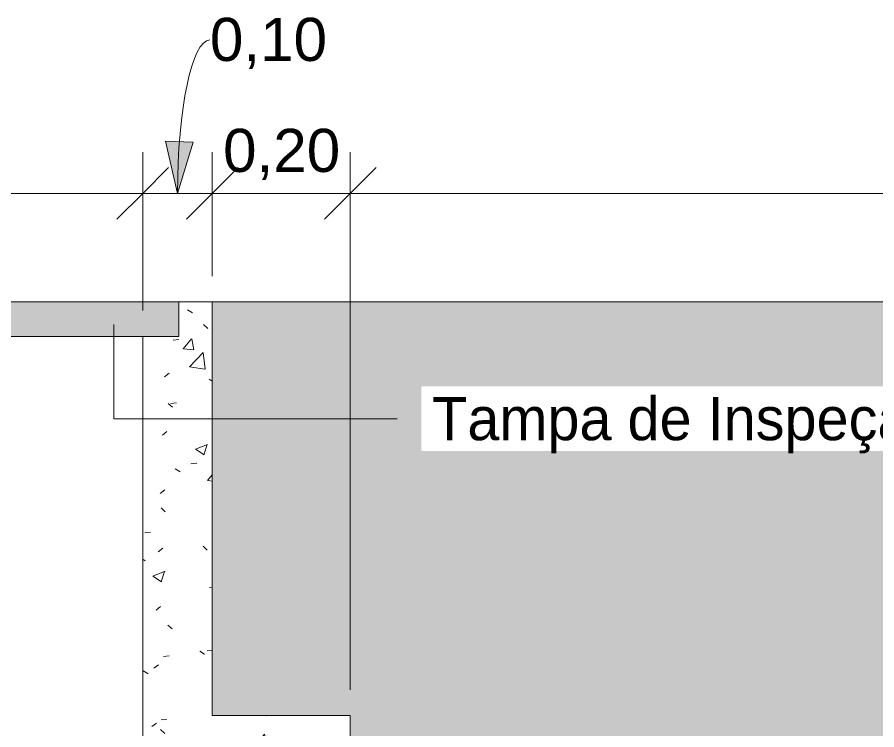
# Model space of a CAD drawing. Header units: metres. Extents: x 1.1 to 63.3, y -3.6 to 22.8.
# Drawn here: x 43.247 to 44.494, y -0.621 to 0.413 of the extents above; entities that cross this region are included whole.
import ezdxf

# ---------------------------------------------------------------- set-up
doc = ezdxf.new("R2010")
doc.units = ezdxf.units.M
for name, color, linetype, lineweight in [('A-ANNO-DIMS', 7, 'Continuous', 5), ('A-ANNO-DIMS-25', 7, 'Continuous', 5), ('A-DETL', 7, 'Continuous', 5), ('A-DETL-GENF', 7, 'Continuous', 5), ('ARQ-COTA-50', 7, 'Continuous', 5), ('ARQ-PAR', 7, 'Continuous', 5), ('ARQ-PIS', 7, 'Continuous', 5), ('G-ANNO-TEXT', 7, 'Continuous', 5)]:
    doc.layers.add(name, color=color, linetype=linetype, lineweight=lineweight)
doc.layers.add('ARQ_1100_BASE_TÉRREO_GARAGEM_dwg', color=7, linetype='Continuous', lineweight=5, true_color=0x767676)
doc.styles.add('Arial_3', font='arial.ttf', dxfattribs={"height": 0.0625})
doc.styles.add('Century Gothic_3', font='GOTHIC.TTF', dxfattribs={"height": 0.0625})
doc.dimstyles.new('Diagonal_-_2_5_mm_Arial_-_Preto', dxfattribs={"dimscale": 0.3048, "dimtxt": 0.063766, "dimasz": 0.246063, "dimexe": 0.19685, "dimexo": 0.123031, "dimgap": 0.04101, "dimtad": 1, "dimrnd": 0.01, "dimzin": 0, "dimdsep": 46, "dimtxsty": 'Arial_3', "dimblk1": 'OBLIQUE', "dimblk2": 'OBLIQUE', "dimsah": 1, "dimcen": 0.09, "dimdle": 0.19685, "dimazin": 0, "dimtfac": 1, "dimtdec": 4, "dimtix": 1, "dimtmove": 0, "dimatfit": 3, "dimfxl": 1, "dimtvp": 1, "dimtolj": 1, "dimtzin": 0, "dimarcsym": 2})
doc.dimstyles.new('Diagonal_-_2_5_mm_Arial_-_Preto_1', dxfattribs={"dimscale": 0.3048, "dimtxt": 0.063766, "dimasz": 0.246063, "dimexe": 0.19685, "dimexo": 0.123031, "dimgap": 0.04101, "dimtad": 1, "dimrnd": 0.01, "dimzin": 0, "dimdsep": 46, "dimtxsty": 'Arial_3', "dimblk1": 'OBLIQUE', "dimblk2": 'OBLIQUE', "dimsah": 1, "dimcen": 0.09, "dimdle": 0.19685, "dimazin": 0, "dimtfac": 1, "dimtdec": 4, "dimtix": 1, "dimtmove": 1, "dimatfit": 3, "dimfxl": 1, "dimtvp": 1, "dimtolj": 1, "dimtzin": 0, "dimarcsym": 2})

# ---------------------------------------------------------------- blocks, each defined once
blk = doc.blocks.new('ARQ_1100_BASE_TÉRREO_GARAGEM_dwg-4178582-AA')
at = {"layer": 'ARQ-COTA-50'}
blk.add_line((-11.9687, 0), (-8.72, 0), dxfattribs=at)
at = {"layer": 'ARQ-PAR'}
blk.add_line((-11.9687, 0), (-8.72, 0), dxfattribs=at)
blk.add_line((-11.9687, 0), (-8.72, 0), dxfattribs=at)
at = {"layer": 'ARQ-PIS'}
for p, q in [((-11.9687, 0), (-11, 0)), ((-11, 0), (-11.9687, 0)), ((-11.9687, 0), (-11.5, 0)), ((-11.5, 0), (-11.9687, 0)), ((-11.9687, 0), (-8.72, 0)), ((-11.9687, 0), (-8.72, 0)), ((-11.9687, 0), (-8.72, 0))]:
    blk.add_line(p, q, dxfattribs=at)
blk = doc.blocks.new('DIMBLOCK26-AA')
at = {"layer": 'A-ANNO-DIMS-25'}
for p, q in [((43.7301, 0.1574), (43.7301, 0.2174)), ((46.7301, 0.1574), (46.7301, 0.2174)), ((43.6701, 0.1574), (46.7301, 0.1574)), ((43.7301, 0.1574), (43.7301, -0.5625)), ((46.7301, 0.1574), (46.7301, 0.0375))]:
    blk.add_line(p, q, dxfattribs=at)
at = {"layer": 'A-ANNO-DIMS-25', "lineweight": 20}
for p, q in [((43.7301, 0.1574), (43.7676, 0.1949)), ((46.7301, 0.1574), (46.7676, 0.1949)), ((43.7301, 0.1574), (43.6926, 0.1199)), ((46.7301, 0.1574), (46.6926, 0.1199))]:
    blk.add_line(p, q, dxfattribs=at)
at = {"layer": 'A-ANNO-DIMS-25', "color": 0, "insert": (45.1457, 0.2511), "char_height": 0.0625, "width": 0.202482, "attachment_point": 1, "line_spacing_factor": 0.941778, "style": 'Arial_3'}
blk.add_mtext('3,00', dxfattribs=at)
blk = doc.blocks.new('_Oblique')
at = {"color": 0, "linetype": 'ByBlock', "lineweight": -2}
blk.add_line((-0.5, -0.5), (0.5, 0.5), dxfattribs=at)
blk = doc.blocks.new('DIMBLOCK37-AA')
at = {"layer": 'A-ANNO-DIMS-25'}
for p, q in [((42.8301, 0.1574), (42.8301, 0.2174)), ((43.4292, 0.1574), (43.4292, 0.2174)), ((42.8301, 0.1574), (43.4292, 0.1574)), ((42.8301, 0.1574), (42.8301, -0.0125)), ((43.4292, 0.1574), (43.4292, -0.0125))]:
    blk.add_line(p, q, dxfattribs=at)
at = {"layer": 'A-ANNO-DIMS-25', "lineweight": 20}
for p, q in [((42.8301, 0.1574), (42.8676, 0.1949)), ((43.4292, 0.1574), (43.4667, 0.1949)), ((42.8301, 0.1574), (42.7926, 0.1199)), ((43.4292, 0.1574), (43.3917, 0.1199))]:
    blk.add_line(p, q, dxfattribs=at)
at = {"layer": 'A-ANNO-DIMS-25', "color": 0, "insert": (43.0452, 0.2511), "char_height": 0.0625, "width": 0.202482, "attachment_point": 1, "line_spacing_factor": 0.941778, "style": 'Arial_3'}
blk.add_mtext('0,60', dxfattribs=at)
blk = doc.blocks.new('DIMBLOCK38-AA')
at = {"layer": 'A-ANNO-DIMS-25', "lineweight": 20}
blk.add_hatch(color=256, dxfattribs=at).paths.add_polyline_path([(43.4796, 0.1574), (43.5025, 0.2316), (43.4624, 0.2331)])
for p, q in [((43.5025, 0.2316), (43.4624, 0.2331)), ((43.4624, 0.2331), (43.4796, 0.1574)), ((43.4796, 0.1574), (43.5025, 0.2316)), ((43.4292, 0.1574), (43.4667, 0.1949)), ((43.5301, 0.1574), (43.5676, 0.1949)), ((43.4292, 0.1574), (43.3917, 0.1199)), ((43.5301, 0.1574), (43.4926, 0.1199))]:
    blk.add_line(p, q, dxfattribs=at)
at = {"layer": 'A-ANNO-DIMS-25'}
for p, q in [((43.4292, 0.1574), (43.4292, 0.2174)), ((43.5301, 0.1574), (43.5301, 0.2174)), ((43.4292, 0.1574), (43.5301, 0.1574)), ((43.4292, 0.1574), (43.4292, -0.0125)), ((43.5301, 0.1574), (43.5301, 0.0375))]:
    blk.add_line(p, q, dxfattribs=at)
blk.add_ellipse((43.5266, 0.1574), major_axis=(0, 0.2226), ratio=0.210872, start_param=0, end_param=1.570796, dxfattribs=at)
at = {"layer": 'A-ANNO-DIMS-25', "color": 0, "insert": (43.5266, 0.4121), "char_height": 0.0625, "width": 0.202482, "attachment_point": 1, "line_spacing_factor": 0.941778, "style": 'Arial_3'}
blk.add_mtext('0,10', dxfattribs=at)
blk = doc.blocks.new('DIMBLOCK39-AA')
at = {"layer": 'A-ANNO-DIMS-25'}
for p, q in [((43.5301, 0.1574), (43.5301, 0.2174)), ((43.7301, 0.1574), (43.7301, 0.2174)), ((43.5301, 0.1574), (43.7901, 0.1574)), ((43.5301, 0.1574), (43.5301, 0.0375)), ((43.7301, 0.1574), (43.7301, -0.5625))]:
    blk.add_line(p, q, dxfattribs=at)
at = {"layer": 'A-ANNO-DIMS-25', "lineweight": 20}
for p, q in [((43.5301, 0.1574), (43.5676, 0.1949)), ((43.7301, 0.1574), (43.7676, 0.1949)), ((43.5301, 0.1574), (43.4926, 0.1199)), ((43.7301, 0.1574), (43.6926, 0.1199))]:
    blk.add_line(p, q, dxfattribs=at)
at = {"layer": 'A-ANNO-DIMS-25', "color": 0, "insert": (43.5457, 0.2511), "char_height": 0.0625, "width": 0.202482, "attachment_point": 1, "line_spacing_factor": 0.941778, "style": 'Arial_3'}
blk.add_mtext('0,20', dxfattribs=at)

msp = doc.modelspace()

# ---------------------------------------------------------------- hatches: boundary and pattern name
at = {"layer": 'A-DETL-GENF', "true_color": 0x606060}
h = msp.add_hatch(dxfattribs=at)
h.set_pattern_fill('FP_6', color=251, style=0, pattern_type=2)
h.set_pattern_definition([(0, (52.27406, -0.085), (0.15875, 0.15875), [0.15875, -0.15875]), (0, (52.27406, -0.02547), (0.15875, 0.15875), [0.15875, -0.15875]), (0, (52.27406, 0.03406), (0.15875, 0.15875), [0.15875, -0.15875]), (90, (52.29406, 0.05391), (-0.15875, 0.15875), [0.15875, -0.15875]), (90, (52.35406, 0.05391), (-0.15875, 0.15875), [0.15875, -0.15875]), (90, (52.41306, 0.05391), (-0.15875, 0.15875), [0.15875, -0.15875])])
h.paths.add_polyline_path([(55.4501, -3.6), (55.4501, -1), (54.7501, -1), (54.7501, -0.8), (55.1501, -0.75), (55.1501, -0.2), (54.8164, -0.2), (54.8164, -0.2395), (54.719, -0.2395), (54.3211, -0.2563), (54.3211, -0.259), (54.3021, -0.259), (54.3021, -0.332), (54.2988, -0.3392), (54.2916, -0.342), (54.2081, -0.342), (54.201, -0.3391), (54.1981, -0.332), (54.1981, -0.264), (54.1586, -0.264), (54.1577, -0.2684), (54.1477, -0.2684), (54.1463, -0.264), (54.1411, -0.264), (54.1411, -0.262), (53.972, -0.262), (53.9706, -0.2637), (53.9577, -0.2746), (53.945, -0.2825), (53.9301, -0.2888), (53.915, -0.2926), (53.8991, -0.294), (53.8921, -0.294), (53.892, -0.2971), (53.8867, -0.2973), (53.8856, -0.3015), (53.8744, -0.3017), (53.8743, -0.2973), (53.8086, -0.2979), (53.8086, -0.2949), (53.8018, -0.2949), (53.8018, -0.2969), (53.7957, -0.2968), (53.7943, -0.3016), (53.7834, -0.3021), (53.7833, -0.2971), (53.7504, -0.2973), (53.7488, -0.2945), (53.6523, -0.2954), (53.6522, -0.2985), (53.6469, -0.2984), (53.6458, -0.3025), (53.6346, -0.303), (53.6345, -0.2987), (53.5689, -0.2993), (53.5687, -0.2973), (53.4766, -0.2982), (53.475, -0.3012), (53.4423, -0.3015), (53.4423, -0.3065), (53.4313, -0.3065), (53.4298, -0.3017), (53.4238, -0.3017), (53.4238, -0.2987), (52.2801, -0.3102), (52.2801, -0.95), (52.4801, -1), (52.4801, -1.2), (51.7801, -1.2), (51.7801, -1), (51.9801, -0.95), (51.9801, -0.3132), (50.6801, -0.3262), (50.6801, -0.75), (50.8801, -0.8), (50.8801, -1), (50.3301, -1), (50.3301, -0.8), (50.5301, -0.75), (50.5301, -0.3277), (50.4681, -0.3283), (50.4681, -0.3309), (50.4625, -0.3312), (50.4611, -0.3354), (50.4501, -0.3355), (50.4501, -0.3311), (50.4161, -0.3314), (50.4134, -0.3286), (50.4008, -0.3288), (50.4078, -0.3454), (50.3902, -0.3528), (50.3832, -0.3361), (50.3724, -0.3469), (50.3745, -0.349), (50.3707, -0.3528), (50.373, -0.3568), (50.3651, -0.3647), (50.362, -0.3616), (50.3155, -0.4081), (50.3133, -0.4059), (49.9363, -0.783), (49.9385, -0.7851), (49.892, -0.8317), (49.8951, -0.8347), (49.8872, -0.8427), (49.8832, -0.8404), (49.8794, -0.8442), (49.8772, -0.842), (49.8608, -0.8582), (49.8389, -0.8748), (49.8353, -0.8764), (49.8475, -0.9056), (49.83, -0.913), (49.8178, -0.8837), (49.8134, -0.8855), (49.7853, -0.8895), (49.7663, -0.8897), (49.7638, -0.8925), (49.7299, -0.893), (49.7299, -0.8973), (49.7189, -0.8973), (49.7174, -0.893), (49.7119, -0.893), (49.7118, -0.8902), (49.0301, -0.8971), (49.0301, -2.05), (46.7301, -2.05), (46.7301, -1.0256), (43.7301, -1.0556), (43.7301, -3.1), (42.5301, -3.1), (42.5301, -0.6), (42.7301, -0.6), (42.7301, 0), (42.1301, 0), (42.1301, -3.6), (55.2501, -3.6)])
h.paths.add_polyline_path([(43.7301, -0.9056), (46.7301, -0.8756), (46.7301, 0), (43.5301, 0), (43.5301, -0.6), (43.7301, -0.6), (43.7301, -0.896)])
h.paths.add_polyline_path([(49.0301, -0.797), (49.7109, -0.79), (49.7108, -0.7873), (49.7164, -0.7871), (49.7178, -0.7828), (49.7288, -0.7827), (49.7289, -0.7872), (49.763, -0.787), (49.7655, -0.7896), (49.7781, -0.7895), (49.7712, -0.7728), (49.7887, -0.7655), (49.7957, -0.7822), (49.8065, -0.7713), (49.8044, -0.7692), (49.808, -0.7651), (49.8059, -0.7614), (49.8138, -0.7535), (49.8169, -0.7566), (49.8634, -0.7101), (49.8656, -0.7123), (50.2426, -0.3352), (50.2405, -0.3331), (50.2869, -0.2865), (50.2838, -0.2835), (50.2918, -0.2756), (50.2957, -0.2778), (50.2995, -0.274), (50.3017, -0.2762), (50.3181, -0.2601), (50.34, -0.2434), (50.3436, -0.2418), (50.3314, -0.2126), (50.3489, -0.2053), (50.3612, -0.2345), (50.3655, -0.2327), (50.3936, -0.2288), (50.4126, -0.2286), (50.4151, -0.2257), (50.449, -0.2252), (50.449, -0.2209), (50.4601, -0.221), (50.4616, -0.2252), (50.467, -0.2252), (50.4671, -0.2283), (50.5301, -0.2276), (50.5301, 0), (49.0301, 0), (49.0301, -0.7964)])
h.paths.add_polyline_path([(47.6301, -0.55), (47.8556, -0.55), (47.8556, -0.0413), (47.8524, -0.0413), (47.8524, -0.0354), (47.8454, -0.0339), (47.8454, -0.0174), (47.8524, -0.0174), (47.8524, 0), (47.6301, 0), (47.6301, -0.4522)])
h.paths.add_polyline_path([(48.0056, -0.55), (48.1301, -0.55), (48.1301, 0), (48.0089, 0), (48.0089, -0.0174), (48.0159, -0.0174), (48.0159, -0.0339), (48.0089, -0.0354), (48.0089, -0.0413), (48.0056, -0.0413), (48.0056, -0.4671)])
h.paths.add_polyline_path([(50.6801, -0.2261), (51.9801, -0.2131), (51.9801, 0), (50.6801, 0), (50.6801, -0.2232)])
h.paths.add_polyline_path([(54.719, -0.2195), (54.719, -0.2), (54.7182, -0.2002), (54.7188, -0.2143)])
h.paths.add_polyline_path([(54.3211, -0.2162), (54.7067, -0.2), (54.3021, -0.2), (54.3023, -0.215), (54.3211, -0.215), (54.3211, -0.2161)])
h.paths.add_polyline_path([(54.0003, -0.212), (54.1411, -0.212), (54.1411, -0.21), (54.1463, -0.21), (54.1477, -0.2056), (54.1577, -0.2056), (54.1586, -0.21), (54.1981, -0.21), (54.1981, -0.2), (53.9995, -0.2), (53.9989, -0.2078), (53.9979, -0.212), (53.9989, -0.212)])
h.paths.add_polyline_path([(52.2801, -0.2101), (53.131, -0.2016), (53.1307, -0.2), (52.2801, -0.2), (52.2801, -0.2049)])
at = {"layer": 'A-DETL-GENF', "true_color": 0x808080}
h = msp.add_hatch(dxfattribs=at)
h.set_pattern_fill('FP_5', color=8, style=0, pattern_type=2)
h.set_pattern_definition([(50, (52.27406, -0.085), (0.1821895, -0.015938), [0.01905, -0.20955]), (355, (52.27406, -0.085), (-0.0352423, 0.1910586), [0.01524, -0.16764]), (100.451, (52.28906, -0.08633), (0.146942, 0.1751196), [0.01619, -0.17809]), (46.184, (52.27406, -0.0342), (0.271077, -0.0420454), [0.02858, -0.31433]), (96.636, (52.29706, -0.0377), (0.237407, 0.247433), [0.02429, -0.26714]), (351.184, (52.27406, -0.0342), (0.237406, 0.247428), [0.02286, -0.25146]), (21, (52.30006, -0.0469), (0.1516197, -0.1022669), [0.01905, -0.20955]), (326, (52.30006, -0.0469), (0.0618035, 0.1841894), [0.01524, -0.16764]), (71.451, (52.31206, -0.05542), (0.213418, 0.0819242), [0.01619, -0.17809]), (37.5, (52.27406, -0.085), (0.00308637, 0.08455105), [0.00838, -0.15723, 0.00838, -0.1618, -0.16828]), (37.5, (52.27406, -0.085), (0.00308637, 0.08455105), [-0.33579, 0.00838, -0.15989]), (7.5, (52.27406, -0.085), (0.0668157, 0.10017824), [0.00838, -0.08865, 0.00838, -0.15342, -0.06414]), (7.5, (52.27406, -0.085), (0.0668157, 0.10017824), [-0.25883, 0.00838, -0.05575]), (327.5, (52.21806, -0.085), (0.13558658, -0.0057276), [0.00838, -0.05512, 0.00838, -0.18974, -0.26289]), (327.5, (52.21806, -0.085), (0.13558658, -0.0057276), [-0.26162, 0.00838, -0.25451]), (317.5, (52.19206, -0.085), (0.1481253, 0.0254287), [0.00838, -0.07417, 0.00838, -0.12319, -0.18669]), (317.5, (52.19206, -0.085), (0.1481253, 0.0254287), [-0.21412, 0.00838, -0.17831])])
h.paths.add_polyline_path([(43.6012, -3.1), (43.7301, -3.1), (43.7301, -1.0556), (43.6301, -1.0566), (43.6301, -2.9822), (42.6301, -2.9822), (42.6301, -0.7), (42.8301, -0.7), (42.8301, -0.05), (42.7814, -0.05), (42.7814, 0), (42.7301, 0), (42.7301, -0.6), (42.5301, -0.6), (42.5301, -3.1), (43.1657, -3.1)])
h.paths.add_polyline_path([(43.6301, -0.9066), (43.7301, -0.9056), (43.7301, -0.6), (43.5301, -0.6), (43.5301, 0), (43.4814, 0), (43.4814, -0.05), (43.4292, -0.05), (43.4292, -0.7), (43.6301, -0.7), (43.6301, -0.896)])
at = {"layer": 'A-DETL-GENF'}
msp.add_hatch(color=256, dxfattribs=at).paths.add_polyline_path([(43.0448, -0.05), (43.4814, -0.05), (43.4814, 0), (42.7814, 0), (42.7814, -0.05), (43.0348, -0.05)])

# ---------------------------------------------------------------- linework, layer by layer
at = {"layer": 'A-DETL'}
for p, q in [((43.4814, 0), (42.7814, 0)), ((43.4814, -0.05), (43.4814, 0)), ((43.5301, 0), (43.4814, 0)), ((43.5301, -0.6), (43.5301, 0)), ((46.7301, 0), (43.5301, 0)), ((43.5301, 0), (43.5301, -0.6)), ((42.7814, -0.05), (43.4814, -0.05)), ((43.4292, -0.05), (43.4292, -0.7)), ((43.7301, -0.6), (43.5301, -0.6)), ((43.5301, -0.6), (43.7301, -0.6)), ((43.7301, -3.1), (43.7301, -0.6)), ((43.7301, -0.6), (43.7301, -3.1))]:
    msp.add_line(p, q, dxfattribs=at)
at = {"layer": 'G-ANNO-TEXT'}
for p, q in [((43.3874, -0.0328), (43.3874, -0.1693)), ((43.3874, -0.1693), (43.7981, -0.1693))]:
    msp.add_line(p, q, dxfattribs=at)

# ---------------------------------------------------------------- block references
at = {"layer": 'ARQ_1100_BASE_TÉRREO_GARAGEM_dwg', "color": 7}
msp.add_blockref('ARQ_1100_BASE_TÉRREO_GARAGEM_dwg-4178582-AA', (55.4501, 0), dxfattribs=at)

# ---------------------------------------------------------------- dimensions: what is measured, and where the dimension line sits
at = {"layer": 'A-ANNO-DIMS'}
dim = msp.add_linear_dim(base=(43.5301, 0.1574), p1=(43.4292, -0.05), p2=(43.5301, 0), dimstyle='Diagonal_-_2_5_mm_Arial_-_Preto_1', override={"dimpost": '<>', "dimfxl": 0.112608}, dxfattribs=at)
dim.commit()
dim.dimension.update_dxf_attribs({"geometry": 'DIMBLOCK38-AA', "text_midpoint": (43.6278, 0.3704), "dimtype": 160})
for base, p1, p2, override, picture, middle in [((43.4292, 0.1574), (42.8301, -0.05), (43.4292, -0.05), {"dimpost": '<>', "dimfxl": 0.599101}, 'DIMBLOCK37-AA', (43.1296, 0.2018)), ((43.7301, 0.1574), (43.5301, 0), (43.7301, -0.6), {"dimpost": '<>', "dimfxl": 0.632456}, 'DIMBLOCK39-AA', (43.6301, 0.2018))]:
    dim = msp.add_linear_dim(base=base, p1=p1, p2=p2, dimstyle='Diagonal_-_2_5_mm_Arial_-_Preto', override=override, dxfattribs=at)
    dim.commit()
    dim.dimension.update_dxf_attribs({"geometry": picture, "text_midpoint": middle})
dim = msp.add_linear_dim(base=(46.7301, 0.1574), p1=(43.7301, -0.6), p2=(46.7301, 0), angle=0, dimstyle='Diagonal_-_2_5_mm_Arial_-_Preto', override={"dimpost": '<>', "dimfxl": 3.059412}, dxfattribs=at)
dim.commit()
dim.dimension.update_dxf_attribs({"geometry": 'DIMBLOCK26-AA', "text_midpoint": (45.2301, 0.2019)})

# ---------------------------------------------------------------- next in the draw order: texts
at = {"layer": 'G-ANNO-TEXT', "insert": (43.8489, -0.138), "char_height": 0.0625, "width": 1.6154, "attachment_point": 1, "style": 'Century Gothic_3', "bg_fill": 3, "box_fill_scale": 1.25, "bg_fill_color": 256, "bg_fill_true_color": 13158600, "bg_fill_transparency": 0}
msp.add_mtext('Tampa de Inspeção Hermética', dxfattribs=at)

doc.saveas('drawing.dxf')
